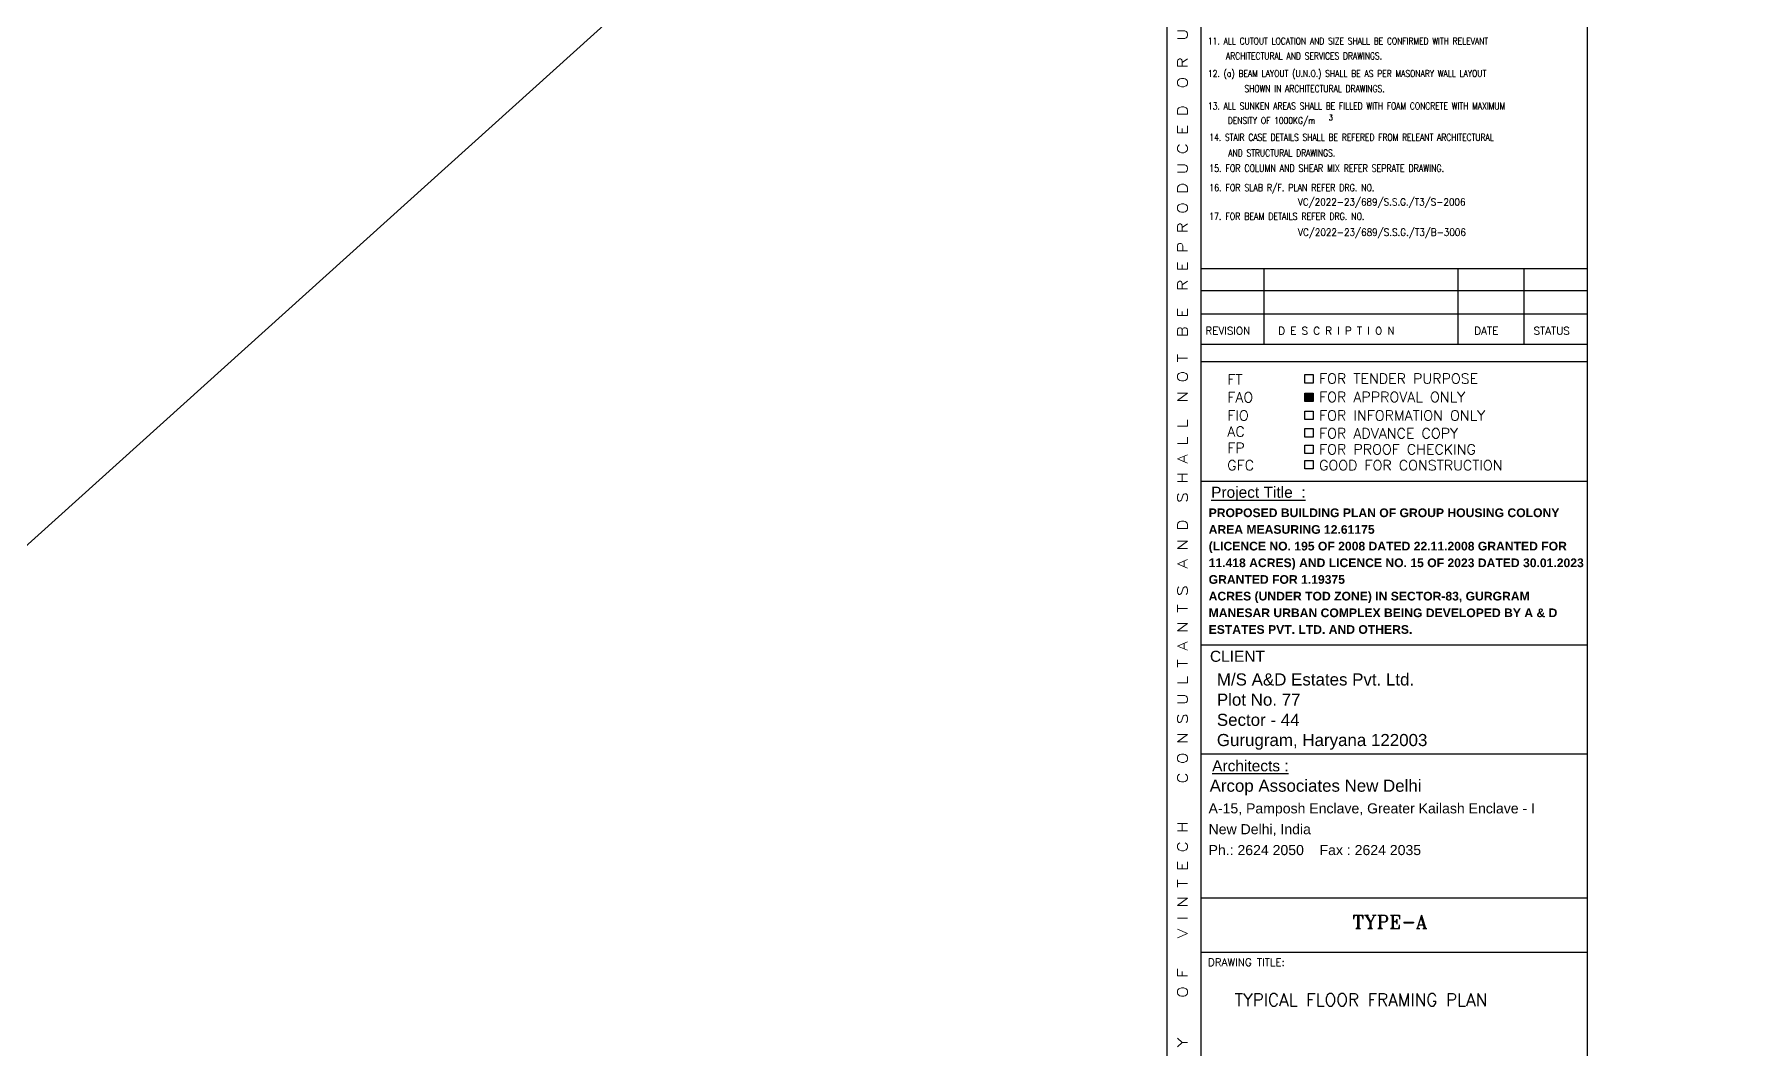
# Model space of a CAD drawing. Header units: millimetres. Extents: x 2061841 to 105821645, y -77612 to 48520811.
# Drawn here: x 105329969 to 105380649, y 48434796 to 48464958 of the extents above; entities that cross this region are included whole.
import ezdxf
from ezdxf.enums import TextEntityAlignment as Align

# ---------------------------------------------------------------- set-up
doc = ezdxf.new("R2010")
doc.units = ezdxf.units.MM
doc.header["$LTSCALE"] = 10
doc.header["$MEASUREMENT"] = 0
for name, color, linetype in [('AS-COLS', 2, 'Continuous'), ('BORDER', 5, 'Continuous'), ('Format-Title Text', 3, 'Continuous'), ('Format-Title Text Detail', 7, 'Continuous'), ('LOGO', 1, 'Continuous'), ('S-OPENING', 6, 'Continuous'), ('SHEET-TEXT', 7, 'Continuous'), ('T', 2, 'Continuous')]:
    doc.layers.add(name, color=color, linetype=linetype)
doc.layers.add('TEXT', color=2, linetype='Continuous', lineweight=25)
doc.layers.add('TEXT 3', color=1, linetype='Continuous', lineweight=18)
doc.styles.add('ARCOP', font='arial.ttf', dxfattribs={"width": 0.75})
doc.styles.add('ARIAL', font='arial.ttf')
doc.styles.add('PK', font='romand.shx', dxfattribs={"width": 0.7, "height": 225})
doc.styles.add('RD', font='romand.shx', dxfattribs={"width": 0.9, "height": 225})
doc.styles.add('RT', font='romant.shx', dxfattribs={"height": 250})

# ---------------------------------------------------------------- blocks, each defined once
blk = doc.blocks.new('TOWER-A TYPICAL FLOOR FRAMING PLAN N')
at = {"layer": 'LOGO'}
blk.add_hatch(color=2, dxfattribs=at).paths.add_polyline_path([(102604770.6, 48552053.5), (102605013.5, 48552053.5), (102605013.5, 48552304.8), (102604770.6, 48552304.8), (102604770.6, 48552053.5)])
at = {"layer": 'AS-COLS', "color": 6}
blk.add_line((102617648.5, 48593639), (102510387.1, 48496984.7), dxfattribs=at)
at = {"layer": 'BORDER'}
for p, q in [((102600669.9, 48519700.5, 101.1), (102600669.9, 48579100.4, 101.1)), ((102613169.5, 48556000.3, 101.1), (102601669.2, 48556000.3, 101.1)), ((102601669.6, 48553752.6, 101.1), (102613169.6, 48553752.6, 101.1)), ((102613169.6, 48553231.1, 101.1), (102601669.6, 48553231.1, 101.1)), ((102613169.6, 48553231, 101.1), (102601669.6, 48553231, 101.1)), ((102601669.9, 48549681.9, 101.1), (102613169.9, 48549681.9, 101.1)), ((102601669.9, 48544825.5, 101.1), (102613169.9, 48544825.5, 101.1)), ((102601669.9, 48541584.6, 101.1), (102613169.9, 48541584.6, 101.1)), ((102601669.9, 48537297.1, 101.1), (102613169.8, 48537297.1, 101.1)), ((102601669.9, 48535684.3, 101.1), (102613169.8, 48535684.3, 101.1))]:
    blk.add_line(p, q, dxfattribs=at)
at = {"layer": 'BORDER', "color": 5}
blk.add_line((102601669.9, 48579100.4, 101.1), (102601669.9, 48519700.5, 101.1), dxfattribs=at)
at = {"layer": 'BORDER', "color": 4}
for p, q in [((102603544.1, 48556000.3, 101.1), (102603544.1, 48553752.6, 101.1)), ((102609316.6, 48556000.3, 101.1), (102609316.6, 48553752.6, 101.1)), ((102611280.6, 48556000.3, 101.1), (102611280.6, 48553752.6, 101.1)), ((102613169.5, 48555342.9, 101.1), (102601669.2, 48555342.9, 101.1)), ((102601669.6, 48554659.1, 101.1), (102613169.6, 48554659.1, 101.1)), ((102601669.6, 48554659.1, 101.1), (102613169.6, 48554659.1, 101.1)), ((102601669.6, 48553752.5, 101.1), (102613169.6, 48553752.5, 101.1))]:
    blk.add_line(p, q, dxfattribs=at)
at = {"layer": 'BORDER', "elevation": 101.1}
blk.add_lwpolyline([(102529069.4, 48519700.4), (102613169.4, 48519700.4), (102613169.4, 48579100.4), (102529069.4, 48579100.4)], close=True, dxfattribs=at)
at = {"layer": 'LOGO', "color": 2, "elevation": 101.1}
for points in [[(102604770.5, 48552853.8), (102605013.5, 48552853.8), (102605013.5, 48552602.5), (102604770.5, 48552602.5)], [(102604770.6, 48552853.8), (102605013.5, 48552853.8), (102605013.5, 48552602.5), (102604770.6, 48552602.5)], [(102604770.5, 48552304.7), (102605013.5, 48552304.7), (102605013.5, 48552053.4), (102604770.5, 48552053.4)], [(102604770.6, 48552304.7), (102605013.5, 48552304.7), (102605013.5, 48552053.5), (102604770.6, 48552053.5)], [(102604770.5, 48551768.7), (102605013.5, 48551768.7), (102605013.5, 48551517.4), (102604770.5, 48551517.4)], [(102604770.6, 48551768.8), (102605013.5, 48551768.8), (102605013.5, 48551517.5), (102604770.6, 48551517.5)], [(102604770.5, 48551247), (102605013.5, 48551247), (102605013.5, 48550995.7), (102604770.5, 48550995.7)], [(102604770.6, 48551247), (102605013.5, 48551247), (102605013.5, 48550995.7), (102604770.6, 48550995.7)], [(102604770.5, 48550756.9), (102605013.5, 48550756.9), (102605013.5, 48550505.7), (102604770.5, 48550505.7)], [(102604770.6, 48550757), (102605013.5, 48550757), (102605013.5, 48550505.7), (102604770.6, 48550505.7)], [(102604770.5, 48550299.9), (102605013.5, 48550299.9), (102605013.5, 48550048.6), (102604770.5, 48550048.6)], [(102604770.6, 48550299.9), (102605013.5, 48550299.9), (102605013.5, 48550048.6), (102604770.6, 48550048.6)]]:
    blk.add_lwpolyline(points, close=True, dxfattribs=at)
at = {"layer": 'Format-Title Text', "color": 3, "style": 'ARCOP'}
blk.add_text('CLIENT', height=329.18, dxfattribs=at).set_placement((102601944.3, 48544315.8, 101.1))
at = {"layer": 'Format-Title Text', "color": 3, "char_height": 329.183, "attachment_point": 1, "style": 'ARCOP'}
for s, insert, width in [('{\\W1;\\LProject Title  :}', (102601979.4, 48549520.3, 101.1), 2811.08), ('{\\W1;\\LProject Title  :}', (102601979.4, 48549520.3, 101.1), 2811.08), ('{\\W1;\\LArchitects :}', (102602010.8, 48541390.1, 101.1), 3686.894), ('{\\W1;\\LArchitects :}', (102602010.8, 48541390.1, 101.1), 3686.894)]:
    blk.add_mtext(s, dxfattribs=dict(at, insert=insert, width=width))
at = {"layer": 'Format-Title Text Detail', "color": 3, "style": 'ARIAL'}
blk.add_text('Arcop Associates New Delhi', height=359.094, dxfattribs=at).set_placement((102601935.7, 48540454.2, 101.1))
blk.add_text('Arcop Associates New Delhi', height=359.094, dxfattribs=at).set_placement((102601935.7, 48540454.2, 101.1))
at = {"layer": 'Format-Title Text Detail', "style": 'ARIAL'}
for s, height, p in [('A-15, Pamposh Enclave, Greater Kailash Enclave - I', 299.233, (102601902.6, 48539810.4, 101.1)), ('A-15, Pamposh Enclave, Greater Kailash Enclave - I', 299.233, (102601902.6, 48539810.4, 101.1)), ('New Delhi, India', 299.233, (102601903.8, 48539191.6, 101.1)), ('New Delhi, India', 299.233, (102601903.8, 48539191.6, 101.1)), ('Ph.: 2624 2050   ', 299.233, (102601903.4, 48538571.7, 101.1)), ('Ph.: 2624 2050   ', 299.233, (102601903.4, 48538571.7, 101.1)), (' Fax : 2624 2035', 299.221, (102605087.6, 48538571.7, 101.1)), (' Fax : 2624 2035', 299.221, (102605087.6, 48538571.7, 101.1))]:
    blk.add_text(s, height=height, dxfattribs=at).set_placement(p)
at = {"layer": 'Format-Title Text Detail', "attachment_point": 1, "style": 'ARIAL'}
for s, insert, char_height, width in [('\\pxsm1.15;{\\fArial|b1|i0|c0|p34;PROPOSED BUILDING PLAN OF GROUP HOUSING COLONY AREA MEASURING 12.61175^J(LICENCE NO. 195 OF 2008 DATED 22.11.2008 GRANTED FOR 11.418 ACRES) AND LICENCE NO. 15 OF 2023 DATED 30.01.2023 GRANTED FOR 1.19375^JACRES (UNDER TOD ZONE) IN SECTOR-83, GURGRAM MANESAR URBAN COMPLEX BEING DEVELOPED BY A & D ESTATES PVT. LTD. AND OTHERS.}', (102601906.3, 48548874.8, 101.1), 258.4873, 11211.461), ('{\\H1.5x;M/S A&D Estates Pvt. Ltd. \\PPlot No. 77\\PSector - 44\\PGurugram, Haryana 122003}', (102602150.3, 48543971.8, 101.1), 240, 2030400)]:
    blk.add_mtext(s, dxfattribs=dict(at, insert=insert, char_height=char_height, width=width))
at = {"layer": 'LOGO', "color": 2, "style": 'RT', "width": 1.03}
for s, height, p in [('FT', 300, (102602461, 48552556.4, 101.1)), ('FT', 300, (102602461, 48552556.4, 101.1)), ('FOR TENDER PURPOSE', 299.999, (102605192, 48552583.7, 101.1)), ('FOR TENDER PURPOSE', 299.999, (102605192, 48552583.7, 101.1)), ('FAO  ', 300, (102602461, 48552027.6, 101.1)), ('FAO  ', 300, (102602461, 48552027.6, 101.1)), ('FOR APPROVAL ONLY', 299.999, (102605192, 48552037.2, 101.1)), ('FOR APPROVAL ONLY', 299.999, (102605192, 48552037.2, 101.1)), ('FIO  ', 300, (102602461, 48551487.1, 101.1)), ('FIO  ', 300, (102602461, 48551487.1, 101.1)), ('FOR INFORMATION ONLY', 299.999, (102605192, 48551487.1, 101.1)), ('FOR INFORMATION ONLY', 299.999, (102605192, 48551487.1, 101.1)), ('AC ', 300, (102602461, 48551009.3, 101.1)), ('AC ', 300, (102602461, 48551009.3, 101.1)), ('FP  ', 300, (102602461, 48550521.9, 101.1)), ('FP  ', 300, (102602461, 48550522, 101.1)), ('FOR ADVANCE COPY', 299.999, (102605192, 48550956, 101.1)), ('FOR ADVANCE COPY', 299.999, (102605192, 48550956, 101.1)), ('FOR PROOF CHECKING', 299.999, (102605192, 48550479.7, 101.1)), ('FOR PROOF CHECKING', 299.999, (102605192, 48550479.7, 101.1)), ('GFC', 300, (102602461, 48550008.4, 101.1)), ('GFC', 300, (102602461, 48550008.4, 101.1)), ('GOOD FOR CONSTRUCTION', 299.999, (102605192, 48550008.4, 101.1)), ('GOOD FOR CONSTRUCTION', 299.999, (102605192, 48550008.4, 101.1))]:
    blk.add_text(s, height=height, dxfattribs=at).set_placement(p)
at = {"layer": 'SHEET-TEXT', "color": 1, "style": 'RT', "width": 0.9}
for s, p in [('VC/2022-23/689/S.S.G./T3/S-2006', (102604561.4, 48557879, 115.3)), ('VC/2022-23/689/S.S.G./T3/B-3006', (102604564.5, 48556977.9, 101.1))]:
    blk.add_text(s, height=212.5, dxfattribs=at).set_placement(p)
at = {"layer": 'T', "style": 'RD', "width": 0.8}
for s, height, p in [('11. ALL CUTOUT LOCATION AND SIZE SHALL BE CONFIRMED WITH RELEVANT ', 205.126, (102601886, 48562661.7, 113.7)), ('ARCHITECTURAL AND SERVICES DRAWINGS.', 205.126, (102602421.2, 48562222.6, 101.1)), ('12. (a) BEAM LAYOUT (U.N.O.) SHALL BE AS PER MASONARY WALL LAYOUT ', 205.126, (102601886, 48561699.2, 113.7)), ('SHOWN IN ARCHITECTURAL DRAWINGS.', 205.126, (102602969.4, 48561246.2, 113.7)), ('13. ALL SUNKEN AREAS SHALL BE FILLED WITH FOAM CONCRETE WITH MAXIMUM ', 205.126, (102601886, 48560733.9, 113.7)), ('DENSITY OF 1000KG/m', 205.126, (102602474.6, 48560301.7, 113.7)), ('3', 164.1, (102605477.2, 48560412.1, 113.7)), ('14. STAIR CASE DETAILS SHALL BE REFERED FROM RELEANT ARCHITECTURAL', 205.126, (102601927.1, 48559803.6, 113.7)), ('AND STRUCTURAL DRAWINGS.', 205.126, (102602489.8, 48559335.7, 113.7)), ('15. FOR COLUMN AND SHEAR MIX REFER SEPRATE DRAWING. ', 212.829, (102601924.6, 48558880.3, 101.1)), ('16. FOR SLAB R/F. PLAN REFER DRG. NO. ', 212.829, (102601924.6, 48558303.2, 101.1)), ('17. FOR BEAM DETAILS REFER DRG. NO.  ', 212.829, (102601921.2, 48557451.4, 101.1))]:
    blk.add_text(s, height=height, dxfattribs=at).set_placement(p)
at = {"layer": 'TEXT', "color": 1, "style": 'RT', "width": 0.939798}
blk.add_text('T H I S   D R A W I N G   I S   P R O P E R T Y   O F   V I N T E C H   C O N S U L T A N T S  A N D  S H A L L  N O T  B E  R E P R O D U C E D  O R  U S E D  W I T H O U T  W R I T T E N  P E R M I S S I O N.', height=299.999, rotation=90, dxfattribs=at).set_placement((102601279.1, 48519821.8, 101.1), (102601279.1, 48578652.9, 101.1), align=Align.FIT)
at = {"layer": 'TEXT', "color": 2, "style": 'PK'}
for s, height, p in [('REVISION', 225, (102601811, 48554043, 101.1)), ('REVISION', 225, (102601811, 48554043, 101.1)), ('D E S C R I P T I O N', 224.999, (102603974, 48554043, 101.1)), ('D E S C R I P T I O N', 224.999, (102603974, 48554043, 101.1)), ('DATE', 225, (102609808.1, 48554043, 101.1)), ('DATE', 225, (102609808.1, 48554043, 101.1)), ('STATUS', 225, (102611569.1, 48554043, 101.1)), ('STATUS', 225, (102611569.1, 48554043, 101.1)), ('DRAWING TITLE:', 224.999, (102601885.7, 48535274.2, 101.1))]:
    blk.add_text(s, height=height, dxfattribs=at).set_placement(p)
at = {"layer": 'TEXT 3', "style": 'RT'}
blk.add_text('TYPE-A ', height=400, dxfattribs=at).set_placement((102606181.6, 48536385.8, 202.2))
at = {"layer": 'TEXT 3', "style": 'RT', "width": 0.98}
blk.add_text('TYPICAL FLOOR FRAMING PLAN', height=375, dxfattribs=at).set_placement((102602678.9, 48534084.1, 61.1))

msp = doc.modelspace()

# ---------------------------------------------------------------- block references
at = {"layer": 'S-OPENING'}
msp.add_blockref('TOWER-A TYPICAL FLOOR FRAMING PLAN N', (2763000.3, -98014.7), dxfattribs=at)

doc.saveas('drawing.dxf')
